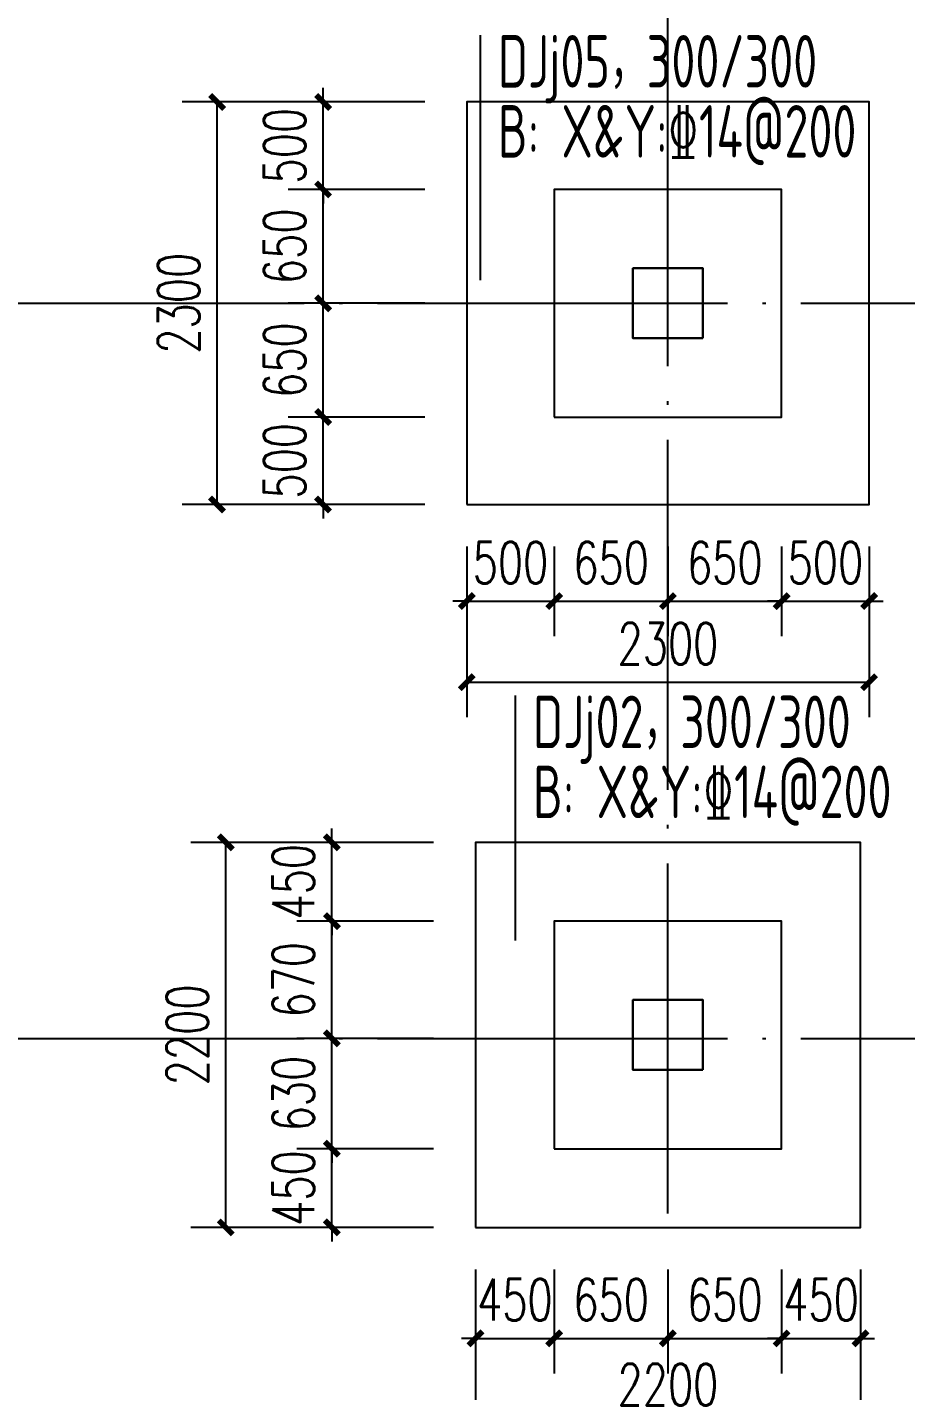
# Model space of a CAD drawing. Extents: x 1051052 to 1482120, y -981644 to -673261.
# Drawn here: x 1105562 to 1110583, y -862699 to -854909 of the extents above; entities that cross this region are included whole.
import ezdxf
from ezdxf.enums import TextEntityAlignment as Align

# ---------------------------------------------------------------- set-up
doc = ezdxf.new("R2010")
doc.units = 0
doc.header["$LTSCALE"] = 1000
doc.header["$MEASUREMENT"] = 0
doc.linetypes.add('DOTE', pattern=[2.42, 2, -0.2, 0.02, -0.2])
for name, color, linetype, lineweight in [('BASE-DJ', 2, 'Continuous', 25), ('BASE-DJ-BH', 7, 'Continuous', 25), ('BASE-JZ', 7, 'Continuous', 25), ('COLU', 2, 'Continuous', 30)]:
    doc.layers.add(name, color=color, linetype=linetype, lineweight=lineweight)
doc.layers.add('DOTE', color=1, linetype='DOTE')
doc.layers.add('PUB_DIM', color=3, linetype='Continuous')
doc.styles.add('_TCH_DIM_T3', font='SIMPLEX', dxfattribs={"width": 0.705882, "bigfont": 'GBCBIG'})
doc.styles.add('FromPkpm', font='Pkpmeng', dxfattribs={"width": 0.7, "bigfont": 'hztxt'})
doc.dimstyles.new('_TCH_ARCH&&80', dxfattribs={"dimtxt": 238, "dimasz": 80, "dimexe": 200, "dimexo": 240, "dimgap": 101, "dimtad": 1, "dimdec": 0, "dimzin": 0, "dimdsep": 46, "dimtxsty": '_TCH_DIM_T3', "dimblk": 'ARCHTICK', "dimcen": 0.09, "dimclrt": 7, "dimazin": 2, "dimtfac": 1, "dimtdec": 0, "dimtix": 1, "dimtmove": 2, "dimatfit": 3, "dimfxl": 0, "dimtolj": 1, "dimtzin": 0, "dimarcsym": 0})

# ---------------------------------------------------------------- blocks, each defined once
blk = doc.blocks.new('_ArchTick')
at = {"color": 0, "linetype": 'ByBlock', "const_width": 0.4}
blk.add_lwpolyline([(-0.5, -0.5), (0.5, 0.5)], dxfattribs=at)
blk = doc.blocks.new('*D1212')
at = {"layer": 'Defpoints', "color": 0, "transparency": 16777216}
for p in [(1108073.7, -857636.1), (1110373.7, -857636.1), (1110373.7, -858651.1)]:
    blk.add_point(p, dxfattribs=at)
at = {"layer": 'PUB_DIM', "color": 0, "lineweight": -2, "transparency": 16777216}
for p, q in [((1108073.7, -857876.1), (1108073.7, -858851.1)), ((1110373.7, -857876.1), (1110373.7, -858851.1)), ((1108073.7, -858651.1), (1110373.7, -858651.1))]:
    blk.add_line(p, q, dxfattribs=at)
at = {"layer": 'PUB_DIM', "color": 0, "lineweight": -2, "transparency": 16777216, "xscale": 80, "yscale": 80, "zscale": 80, "rotation": 180}
blk.add_blockref('_ArchTick', (1108073.7, -858651.1), dxfattribs=at)
at = {"layer": 'PUB_DIM', "color": 0, "lineweight": -2, "transparency": 16777216, "xscale": 80, "yscale": 80, "zscale": 80}
blk.add_blockref('_ArchTick', (1110373.7, -858651.1), dxfattribs=at)
at = {"layer": 'PUB_DIM', "color": 7, "transparency": 16777216, "insert": (1109223.7, -858431.1), "char_height": 238, "attachment_point": 5, "style": '_TCH_DIM_T3'}
blk.add_mtext('\\A1;2300', dxfattribs=at)
blk = doc.blocks.new('*D1213')
at = {"layer": 'Defpoints', "color": 0, "transparency": 16777216}
for p in [(1108073.7, -857636.1), (1108573.7, -857636.1), (1108573.7, -858187.6)]:
    blk.add_point(p, dxfattribs=at)
at = {"layer": 'PUB_DIM', "color": 0, "lineweight": -2, "transparency": 16777216}
for p, q in [((1108073.7, -857876.1), (1108073.7, -858387.6)), ((1108573.7, -857876.1), (1108573.7, -858387.6)), ((1108073.7, -858187.6), (1107993.7, -858187.6)), ((1108073.7, -858187.6), (1108573.7, -858187.6)), ((1108573.7, -858187.6), (1108653.7, -858187.6))]:
    blk.add_line(p, q, dxfattribs=at)
at = {"layer": 'PUB_DIM', "color": 0, "lineweight": -2, "transparency": 16777216, "xscale": 80, "yscale": 80, "zscale": 80}
blk.add_blockref('_ArchTick', (1108073.7, -858187.6), dxfattribs=at)
at = {"layer": 'PUB_DIM', "color": 0, "lineweight": -2, "transparency": 16777216, "xscale": 80, "yscale": 80, "zscale": 80, "rotation": 180}
blk.add_blockref('_ArchTick', (1108573.7, -858187.6), dxfattribs=at)
at = {"layer": 'PUB_DIM', "color": 7, "transparency": 16777216, "insert": (1108323.7, -857967.6), "char_height": 238, "attachment_point": 5, "style": '_TCH_DIM_T3'}
blk.add_mtext('\\A1;500', dxfattribs=at)
blk = doc.blocks.new('*D1214')
at = {"layer": 'Defpoints', "color": 0, "transparency": 16777216}
for p in [(1108573.7, -857636.1), (1109223.7, -857636.1), (1109223.7, -858187.6)]:
    blk.add_point(p, dxfattribs=at)
at = {"layer": 'PUB_DIM', "color": 0, "lineweight": -2, "transparency": 16777216}
for p, q in [((1108573.7, -857876.1), (1108573.7, -858387.6)), ((1109223.7, -857876.1), (1109223.7, -858387.6)), ((1108573.7, -858187.6), (1109223.7, -858187.6))]:
    blk.add_line(p, q, dxfattribs=at)
at = {"layer": 'PUB_DIM', "color": 0, "lineweight": -2, "transparency": 16777216, "xscale": 80, "yscale": 80, "zscale": 80, "rotation": 180}
blk.add_blockref('_ArchTick', (1108573.7, -858187.6), dxfattribs=at)
at = {"layer": 'PUB_DIM', "color": 0, "lineweight": -2, "transparency": 16777216, "xscale": 80, "yscale": 80, "zscale": 80}
blk.add_blockref('_ArchTick', (1109223.7, -858187.6), dxfattribs=at)
at = {"layer": 'PUB_DIM', "color": 7, "transparency": 16777216, "insert": (1108898.7, -857967.6), "char_height": 238, "attachment_point": 5, "style": '_TCH_DIM_T3'}
blk.add_mtext('\\A1;650', dxfattribs=at)
blk = doc.blocks.new('*D1215')
at = {"layer": 'Defpoints', "color": 0, "transparency": 16777216}
for p in [(1109223.7, -857636.1), (1109873.7, -857636.1), (1109873.7, -858187.6)]:
    blk.add_point(p, dxfattribs=at)
at = {"layer": 'PUB_DIM', "color": 0, "lineweight": -2, "transparency": 16777216}
for p, q in [((1109223.7, -857876.1), (1109223.7, -858387.6)), ((1109873.7, -857876.1), (1109873.7, -858387.6)), ((1109223.7, -858187.6), (1109873.7, -858187.6))]:
    blk.add_line(p, q, dxfattribs=at)
at = {"layer": 'PUB_DIM', "color": 0, "lineweight": -2, "transparency": 16777216, "xscale": 80, "yscale": 80, "zscale": 80, "rotation": 180}
blk.add_blockref('_ArchTick', (1109223.7, -858187.6), dxfattribs=at)
at = {"layer": 'PUB_DIM', "color": 0, "lineweight": -2, "transparency": 16777216, "xscale": 80, "yscale": 80, "zscale": 80}
blk.add_blockref('_ArchTick', (1109873.7, -858187.6), dxfattribs=at)
at = {"layer": 'PUB_DIM', "color": 7, "transparency": 16777216, "insert": (1109548.7, -857967.6), "char_height": 238, "attachment_point": 5, "style": '_TCH_DIM_T3'}
blk.add_mtext('\\A1;650', dxfattribs=at)
blk = doc.blocks.new('*D1216')
at = {"layer": 'Defpoints', "color": 0, "transparency": 16777216}
for p in [(1109873.7, -857636.1), (1110373.7, -857636.1), (1110373.7, -858187.6)]:
    blk.add_point(p, dxfattribs=at)
at = {"layer": 'PUB_DIM', "color": 0, "lineweight": -2, "transparency": 16777216}
for p, q in [((1109873.7, -857876.1), (1109873.7, -858387.6)), ((1110373.7, -857876.1), (1110373.7, -858387.6)), ((1109873.7, -858187.6), (1109793.7, -858187.6)), ((1109873.7, -858187.6), (1110373.7, -858187.6)), ((1110373.7, -858187.6), (1110453.7, -858187.6))]:
    blk.add_line(p, q, dxfattribs=at)
at = {"layer": 'PUB_DIM', "color": 0, "lineweight": -2, "transparency": 16777216, "xscale": 80, "yscale": 80, "zscale": 80}
blk.add_blockref('_ArchTick', (1109873.7, -858187.6), dxfattribs=at)
at = {"layer": 'PUB_DIM', "color": 0, "lineweight": -2, "transparency": 16777216, "xscale": 80, "yscale": 80, "zscale": 80, "rotation": 180}
blk.add_blockref('_ArchTick', (1110373.7, -858187.6), dxfattribs=at)
at = {"layer": 'PUB_DIM', "color": 7, "transparency": 16777216, "insert": (1110123.7, -857967.6), "char_height": 238, "attachment_point": 5, "style": '_TCH_DIM_T3'}
blk.add_mtext('\\A1;500', dxfattribs=at)
blk = doc.blocks.new('*D1227')
at = {"layer": 'Defpoints', "color": 0, "transparency": 16777216}
for p in [(1108123.7, -861766.1), (1110323.7, -861766.1), (1110323.7, -862883.7)]:
    blk.add_point(p, dxfattribs=at)
at = {"layer": 'PUB_DIM', "color": 0, "lineweight": -2, "transparency": 16777216}
for p, q in [((1108123.7, -862006.1), (1108123.7, -863083.7)), ((1110323.7, -862006.1), (1110323.7, -863083.7)), ((1108123.7, -862883.7), (1110323.7, -862883.7))]:
    blk.add_line(p, q, dxfattribs=at)
at = {"layer": 'PUB_DIM', "color": 0, "lineweight": -2, "transparency": 16777216, "xscale": 80, "yscale": 80, "zscale": 80, "rotation": 180}
blk.add_blockref('_ArchTick', (1108123.7, -862883.7), dxfattribs=at)
at = {"layer": 'PUB_DIM', "color": 0, "lineweight": -2, "transparency": 16777216, "xscale": 80, "yscale": 80, "zscale": 80}
blk.add_blockref('_ArchTick', (1110323.7, -862883.7), dxfattribs=at)
at = {"layer": 'PUB_DIM', "color": 7, "transparency": 16777216, "insert": (1109223.7, -862663.7), "char_height": 238, "attachment_point": 5, "style": '_TCH_DIM_T3'}
blk.add_mtext('\\A1;2200', dxfattribs=at)
blk = doc.blocks.new('*D1228')
at = {"layer": 'Defpoints', "color": 0, "transparency": 16777216}
for p in [(1108123.7, -861766.1), (1108573.7, -861766.1), (1108573.7, -862399.5)]:
    blk.add_point(p, dxfattribs=at)
at = {"layer": 'PUB_DIM', "color": 0, "lineweight": -2, "transparency": 16777216}
for p, q in [((1108123.7, -862006.1), (1108123.7, -862599.5)), ((1108573.7, -862006.1), (1108573.7, -862599.5)), ((1108123.7, -862399.5), (1108043.7, -862399.5)), ((1108123.7, -862399.5), (1108573.7, -862399.5)), ((1108573.7, -862399.5), (1108653.7, -862399.5))]:
    blk.add_line(p, q, dxfattribs=at)
at = {"layer": 'PUB_DIM', "color": 0, "lineweight": -2, "transparency": 16777216, "xscale": 80, "yscale": 80, "zscale": 80}
blk.add_blockref('_ArchTick', (1108123.7, -862399.5), dxfattribs=at)
at = {"layer": 'PUB_DIM', "color": 0, "lineweight": -2, "transparency": 16777216, "xscale": 80, "yscale": 80, "zscale": 80, "rotation": 180}
blk.add_blockref('_ArchTick', (1108573.7, -862399.5), dxfattribs=at)
at = {"layer": 'PUB_DIM', "color": 7, "transparency": 16777216, "insert": (1108348.7, -862179.5), "char_height": 238, "attachment_point": 5, "style": '_TCH_DIM_T3'}
blk.add_mtext('\\A1;450', dxfattribs=at)
blk = doc.blocks.new('*D1229')
at = {"layer": 'Defpoints', "color": 0, "transparency": 16777216}
for p in [(1108573.7, -861766.1), (1109223.7, -861766.1), (1109223.7, -862399.5)]:
    blk.add_point(p, dxfattribs=at)
at = {"layer": 'PUB_DIM', "color": 0, "lineweight": -2, "transparency": 16777216}
for p, q in [((1108573.7, -862006.1), (1108573.7, -862599.5)), ((1109223.7, -862006.1), (1109223.7, -862599.5)), ((1108573.7, -862399.5), (1109223.7, -862399.5))]:
    blk.add_line(p, q, dxfattribs=at)
at = {"layer": 'PUB_DIM', "color": 0, "lineweight": -2, "transparency": 16777216, "xscale": 80, "yscale": 80, "zscale": 80, "rotation": 180}
blk.add_blockref('_ArchTick', (1108573.7, -862399.5), dxfattribs=at)
at = {"layer": 'PUB_DIM', "color": 0, "lineweight": -2, "transparency": 16777216, "xscale": 80, "yscale": 80, "zscale": 80}
blk.add_blockref('_ArchTick', (1109223.7, -862399.5), dxfattribs=at)
at = {"layer": 'PUB_DIM', "color": 7, "transparency": 16777216, "insert": (1108898.7, -862179.5), "char_height": 238, "attachment_point": 5, "style": '_TCH_DIM_T3'}
blk.add_mtext('\\A1;650', dxfattribs=at)
blk = doc.blocks.new('*D1230')
at = {"layer": 'Defpoints', "color": 0, "transparency": 16777216}
for p in [(1109223.7, -861766.1), (1109873.7, -861766.1), (1109873.7, -862399.5)]:
    blk.add_point(p, dxfattribs=at)
at = {"layer": 'PUB_DIM', "color": 0, "lineweight": -2, "transparency": 16777216}
for p, q in [((1109223.7, -862006.1), (1109223.7, -862599.5)), ((1109873.7, -862006.1), (1109873.7, -862599.5)), ((1109223.7, -862399.5), (1109873.7, -862399.5))]:
    blk.add_line(p, q, dxfattribs=at)
at = {"layer": 'PUB_DIM', "color": 0, "lineweight": -2, "transparency": 16777216, "xscale": 80, "yscale": 80, "zscale": 80, "rotation": 180}
blk.add_blockref('_ArchTick', (1109223.7, -862399.5), dxfattribs=at)
at = {"layer": 'PUB_DIM', "color": 0, "lineweight": -2, "transparency": 16777216, "xscale": 80, "yscale": 80, "zscale": 80}
blk.add_blockref('_ArchTick', (1109873.7, -862399.5), dxfattribs=at)
at = {"layer": 'PUB_DIM', "color": 7, "transparency": 16777216, "insert": (1109548.7, -862179.5), "char_height": 238, "attachment_point": 5, "style": '_TCH_DIM_T3'}
blk.add_mtext('\\A1;650', dxfattribs=at)
blk = doc.blocks.new('*D1231')
at = {"layer": 'Defpoints', "color": 0, "transparency": 16777216}
for p in [(1109873.7, -861766.1), (1110323.7, -861766.1), (1110323.7, -862399.5)]:
    blk.add_point(p, dxfattribs=at)
at = {"layer": 'PUB_DIM', "color": 0, "lineweight": -2, "transparency": 16777216}
for p, q in [((1109873.7, -862006.1), (1109873.7, -862599.5)), ((1110323.7, -862006.1), (1110323.7, -862599.5)), ((1109873.7, -862399.5), (1109793.7, -862399.5)), ((1109873.7, -862399.5), (1110323.7, -862399.5)), ((1110323.7, -862399.5), (1110403.7, -862399.5))]:
    blk.add_line(p, q, dxfattribs=at)
at = {"layer": 'PUB_DIM', "color": 0, "lineweight": -2, "transparency": 16777216, "xscale": 80, "yscale": 80, "zscale": 80}
blk.add_blockref('_ArchTick', (1109873.7, -862399.5), dxfattribs=at)
at = {"layer": 'PUB_DIM', "color": 0, "lineweight": -2, "transparency": 16777216, "xscale": 80, "yscale": 80, "zscale": 80, "rotation": 180}
blk.add_blockref('_ArchTick', (1110323.7, -862399.5), dxfattribs=at)
at = {"layer": 'PUB_DIM', "color": 7, "transparency": 16777216, "insert": (1110098.7, -862179.5), "char_height": 238, "attachment_point": 5, "style": '_TCH_DIM_T3'}
blk.add_mtext('\\A1;450', dxfattribs=at)
blk = doc.blocks.new('*D1237')
at = {"layer": 'Defpoints', "color": 0, "transparency": 16777216}
for p in [(1106646.5, -855336.1), (1108073.7, -855336.1), (1108073.7, -857636.1)]:
    blk.add_point(p, dxfattribs=at)
at = {"layer": 'PUB_DIM', "color": 0, "lineweight": -2, "transparency": 16777216}
for p, q in [((1107833.7, -855336.1), (1106446.5, -855336.1)), ((1106646.5, -857636.1), (1106646.5, -855336.1)), ((1107833.7, -857636.1), (1106446.5, -857636.1))]:
    blk.add_line(p, q, dxfattribs=at)
at = {"layer": 'PUB_DIM', "color": 0, "lineweight": -2, "transparency": 16777216, "xscale": 80, "yscale": 80, "zscale": 80}
for p, rotation in [((1106646.5, -855336.1), 90), ((1106646.5, -857636.1), 270)]:
    blk.add_blockref('_ArchTick', p, dxfattribs=dict(at, rotation=rotation))
at = {"layer": 'PUB_DIM', "color": 7, "transparency": 16777216, "insert": (1106426.5, -856486.1), "char_height": 238, "attachment_point": 5, "rotation": 90, "style": '_TCH_DIM_T3'}
blk.add_mtext('\\A1;2300', dxfattribs=at)
blk = doc.blocks.new('*D1238')
at = {"layer": 'Defpoints', "color": 0, "transparency": 16777216}
for p in [(1107302.7, -859566.1), (1108123.7, -859566.1), (1108123.7, -860016.1)]:
    blk.add_point(p, dxfattribs=at)
at = {"layer": 'PUB_DIM', "color": 0, "lineweight": -2, "transparency": 16777216}
for p, q in [((1107302.7, -859566.1), (1107302.7, -859486.1)), ((1107883.7, -859566.1), (1107102.7, -859566.1)), ((1107302.7, -860016.1), (1107302.7, -859566.1)), ((1107883.7, -860016.1), (1107102.7, -860016.1)), ((1107302.7, -860016.1), (1107302.7, -860096.1))]:
    blk.add_line(p, q, dxfattribs=at)
at = {"layer": 'PUB_DIM', "color": 0, "lineweight": -2, "transparency": 16777216, "xscale": 80, "yscale": 80, "zscale": 80}
for p, rotation in [((1107302.7, -859566.1), 270), ((1107302.7, -860016.1), 90)]:
    blk.add_blockref('_ArchTick', p, dxfattribs=dict(at, rotation=rotation))
at = {"layer": 'PUB_DIM', "color": 7, "transparency": 16777216, "insert": (1107082.7, -859791.1), "char_height": 238, "attachment_point": 5, "rotation": 90, "style": '_TCH_DIM_T3'}
blk.add_mtext('\\A1;450', dxfattribs=at)
blk = doc.blocks.new('*D1239')
at = {"layer": 'Defpoints', "color": 0, "transparency": 16777216}
for p in [(1107302.7, -860016.1), (1108123.7, -860016.1), (1108123.7, -860686.1)]:
    blk.add_point(p, dxfattribs=at)
at = {"layer": 'PUB_DIM', "color": 0, "lineweight": -2, "transparency": 16777216}
for p, q in [((1107883.7, -860016.1), (1107102.7, -860016.1)), ((1107302.7, -860686.1), (1107302.7, -860016.1)), ((1107883.7, -860686.1), (1107102.7, -860686.1))]:
    blk.add_line(p, q, dxfattribs=at)
at = {"layer": 'PUB_DIM', "color": 0, "lineweight": -2, "transparency": 16777216, "xscale": 80, "yscale": 80, "zscale": 80}
for p, rotation in [((1107302.7, -860016.1), 90), ((1107302.7, -860686.1), 270)]:
    blk.add_blockref('_ArchTick', p, dxfattribs=dict(at, rotation=rotation))
at = {"layer": 'PUB_DIM', "color": 7, "transparency": 16777216, "insert": (1107082.7, -860351.1), "char_height": 238, "attachment_point": 5, "rotation": 90, "style": '_TCH_DIM_T3'}
blk.add_mtext('\\A1;670', dxfattribs=at)
blk = doc.blocks.new('*D1240')
at = {"layer": 'Defpoints', "color": 0, "transparency": 16777216}
for p in [(1107302.7, -860686.1), (1108123.7, -860686.1), (1108123.7, -861316.1)]:
    blk.add_point(p, dxfattribs=at)
at = {"layer": 'PUB_DIM', "color": 0, "lineweight": -2, "transparency": 16777216}
for p, q in [((1107302.7, -860686.1), (1107302.7, -860606.1)), ((1107883.7, -860686.1), (1107102.7, -860686.1)), ((1107302.7, -861316.1), (1107302.7, -860686.1)), ((1107883.7, -861316.1), (1107102.7, -861316.1)), ((1107302.7, -861316.1), (1107302.7, -861396.1))]:
    blk.add_line(p, q, dxfattribs=at)
at = {"layer": 'PUB_DIM', "color": 0, "lineweight": -2, "transparency": 16777216, "xscale": 80, "yscale": 80, "zscale": 80}
for p, rotation in [((1107302.7, -860686.1), 270), ((1107302.7, -861316.1), 90)]:
    blk.add_blockref('_ArchTick', p, dxfattribs=dict(at, rotation=rotation))
at = {"layer": 'PUB_DIM', "color": 7, "transparency": 16777216, "insert": (1107082.7, -861001.1), "char_height": 238, "attachment_point": 5, "rotation": 90, "style": '_TCH_DIM_T3'}
blk.add_mtext('\\A1;630', dxfattribs=at)
blk = doc.blocks.new('*D1241')
at = {"layer": 'Defpoints', "color": 0, "transparency": 16777216}
for p in [(1107302.7, -861316.1), (1108123.7, -861316.1), (1108123.7, -861766.1)]:
    blk.add_point(p, dxfattribs=at)
at = {"layer": 'PUB_DIM', "color": 0, "lineweight": -2, "transparency": 16777216}
for p, q in [((1107302.7, -861316.1), (1107302.7, -861236.1)), ((1107883.7, -861316.1), (1107102.7, -861316.1)), ((1107302.7, -861766.1), (1107302.7, -861316.1)), ((1107883.7, -861766.1), (1107102.7, -861766.1)), ((1107302.7, -861766.1), (1107302.7, -861846.1))]:
    blk.add_line(p, q, dxfattribs=at)
at = {"layer": 'PUB_DIM', "color": 0, "lineweight": -2, "transparency": 16777216, "xscale": 80, "yscale": 80, "zscale": 80}
for p, rotation in [((1107302.7, -861316.1), 270), ((1107302.7, -861766.1), 90)]:
    blk.add_blockref('_ArchTick', p, dxfattribs=dict(at, rotation=rotation))
at = {"layer": 'PUB_DIM', "color": 7, "transparency": 16777216, "insert": (1107082.7, -861541.1), "char_height": 238, "attachment_point": 5, "rotation": 90, "style": '_TCH_DIM_T3'}
blk.add_mtext('\\A1;450', dxfattribs=at)
blk = doc.blocks.new('*D1243')
at = {"layer": 'Defpoints', "color": 0, "transparency": 16777216}
for p in [(1107252.7, -855336.1), (1108073.7, -855336.1), (1108073.7, -855836.1)]:
    blk.add_point(p, dxfattribs=at)
at = {"layer": 'PUB_DIM', "color": 0, "lineweight": -2, "transparency": 16777216}
for p, q in [((1107252.7, -855336.1), (1107252.7, -855256.1)), ((1107833.7, -855336.1), (1107052.7, -855336.1)), ((1107252.7, -855836.1), (1107252.7, -855336.1)), ((1107833.7, -855836.1), (1107052.7, -855836.1)), ((1107252.7, -855836.1), (1107252.7, -855916.1))]:
    blk.add_line(p, q, dxfattribs=at)
at = {"layer": 'PUB_DIM', "color": 0, "lineweight": -2, "transparency": 16777216, "xscale": 80, "yscale": 80, "zscale": 80}
for p, rotation in [((1107252.7, -855336.1), 270), ((1107252.7, -855836.1), 90)]:
    blk.add_blockref('_ArchTick', p, dxfattribs=dict(at, rotation=rotation))
at = {"layer": 'PUB_DIM', "color": 7, "transparency": 16777216, "insert": (1107032.7, -855586.1), "char_height": 238, "attachment_point": 5, "rotation": 90, "style": '_TCH_DIM_T3'}
blk.add_mtext('\\A1;500', dxfattribs=at)
blk = doc.blocks.new('*D1244')
at = {"layer": 'Defpoints', "color": 0, "transparency": 16777216}
for p in [(1107252.7, -855836.1), (1108073.7, -855836.1), (1108073.7, -856486.1)]:
    blk.add_point(p, dxfattribs=at)
at = {"layer": 'PUB_DIM', "color": 0, "lineweight": -2, "transparency": 16777216}
for p, q in [((1107833.7, -855836.1), (1107052.7, -855836.1)), ((1107252.7, -856486.1), (1107252.7, -855836.1)), ((1107833.7, -856486.1), (1107052.7, -856486.1))]:
    blk.add_line(p, q, dxfattribs=at)
at = {"layer": 'PUB_DIM', "color": 0, "lineweight": -2, "transparency": 16777216, "xscale": 80, "yscale": 80, "zscale": 80}
for p, rotation in [((1107252.7, -855836.1), 90), ((1107252.7, -856486.1), 270)]:
    blk.add_blockref('_ArchTick', p, dxfattribs=dict(at, rotation=rotation))
at = {"layer": 'PUB_DIM', "color": 7, "transparency": 16777216, "insert": (1107032.7, -856161.1), "char_height": 238, "attachment_point": 5, "rotation": 90, "style": '_TCH_DIM_T3'}
blk.add_mtext('\\A1;650', dxfattribs=at)
blk = doc.blocks.new('*D1245')
at = {"layer": 'Defpoints', "color": 0, "transparency": 16777216}
for p in [(1107252.7, -856486.1), (1108073.7, -856486.1), (1108073.7, -857136.1)]:
    blk.add_point(p, dxfattribs=at)
at = {"layer": 'PUB_DIM', "color": 0, "lineweight": -2, "transparency": 16777216}
for p, q in [((1107833.7, -856486.1), (1107052.7, -856486.1)), ((1107252.7, -857136.1), (1107252.7, -856486.1)), ((1107833.7, -857136.1), (1107052.7, -857136.1))]:
    blk.add_line(p, q, dxfattribs=at)
at = {"layer": 'PUB_DIM', "color": 0, "lineweight": -2, "transparency": 16777216, "xscale": 80, "yscale": 80, "zscale": 80}
for p, rotation in [((1107252.7, -856486.1), 90), ((1107252.7, -857136.1), 270)]:
    blk.add_blockref('_ArchTick', p, dxfattribs=dict(at, rotation=rotation))
at = {"layer": 'PUB_DIM', "color": 7, "transparency": 16777216, "insert": (1107032.7, -856811.1), "char_height": 238, "attachment_point": 5, "rotation": 90, "style": '_TCH_DIM_T3'}
blk.add_mtext('\\A1;650', dxfattribs=at)
blk = doc.blocks.new('*D1246')
at = {"layer": 'Defpoints', "color": 0, "transparency": 16777216}
for p in [(1107252.7, -857136.1), (1108073.7, -857136.1), (1108073.7, -857636.1)]:
    blk.add_point(p, dxfattribs=at)
at = {"layer": 'PUB_DIM', "color": 0, "lineweight": -2, "transparency": 16777216}
for p, q in [((1107252.7, -857136.1), (1107252.7, -857056.1)), ((1107833.7, -857136.1), (1107052.7, -857136.1)), ((1107252.7, -857636.1), (1107252.7, -857136.1)), ((1107833.7, -857636.1), (1107052.7, -857636.1)), ((1107252.7, -857636.1), (1107252.7, -857716.1))]:
    blk.add_line(p, q, dxfattribs=at)
at = {"layer": 'PUB_DIM', "color": 0, "lineweight": -2, "transparency": 16777216, "xscale": 80, "yscale": 80, "zscale": 80}
for p, rotation in [((1107252.7, -857136.1), 270), ((1107252.7, -857636.1), 90)]:
    blk.add_blockref('_ArchTick', p, dxfattribs=dict(at, rotation=rotation))
at = {"layer": 'PUB_DIM', "color": 7, "transparency": 16777216, "insert": (1107032.7, -857386.1), "char_height": 238, "attachment_point": 5, "rotation": 90, "style": '_TCH_DIM_T3'}
blk.add_mtext('\\A1;500', dxfattribs=at)
blk = doc.blocks.new('*D1247')
at = {"layer": 'Defpoints', "color": 0, "transparency": 16777216}
for p in [(1106696.5, -859566.1), (1108123.7, -859566.1), (1108123.7, -861766.1)]:
    blk.add_point(p, dxfattribs=at)
at = {"layer": 'PUB_DIM', "color": 0, "lineweight": -2, "transparency": 16777216}
for p, q in [((1107883.7, -859566.1), (1106496.5, -859566.1)), ((1106696.5, -861766.1), (1106696.5, -859566.1)), ((1107883.7, -861766.1), (1106496.5, -861766.1))]:
    blk.add_line(p, q, dxfattribs=at)
at = {"layer": 'PUB_DIM', "color": 0, "lineweight": -2, "transparency": 16777216, "xscale": 80, "yscale": 80, "zscale": 80}
for p, rotation in [((1106696.5, -859566.1), 90), ((1106696.5, -861766.1), 270)]:
    blk.add_blockref('_ArchTick', p, dxfattribs=dict(at, rotation=rotation))
at = {"layer": 'PUB_DIM', "color": 7, "transparency": 16777216, "insert": (1106476.5, -860666.1), "char_height": 238, "attachment_point": 5, "rotation": 90, "style": '_TCH_DIM_T3'}
blk.add_mtext('\\A1;2200', dxfattribs=at)

msp = doc.modelspace()

# ---------------------------------------------------------------- linework, layer by layer
at = {"layer": 'BASE-DJ', "linetype": 'Continuous'}
for points in [[(1108073.728, -857636.083), (1110373.728, -857636.083), (1110373.728, -855336.083), (1108073.728, -855336.083)], [(1108573.728, -857136.083), (1109873.728, -857136.083), (1109873.728, -855836.083), (1108573.728, -855836.083)], [(1108123.728, -861766.083), (1110323.728, -861766.083), (1110323.728, -859566.083), (1108123.728, -859566.083)], [(1108573.728, -861316.083), (1109873.728, -861316.083), (1109873.728, -860016.083), (1108573.728, -860016.083)]]:
    msp.add_lwpolyline(points, close=True, dxfattribs=at)
at = {"layer": 'BASE-JZ'}
for points in [[(1108151.365, -856353.792), (1108151.365, -854953.792)], [(1108352.293, -860127.535), (1108352.293, -858727.535)]]:
    msp.add_lwpolyline(points, dxfattribs=at)
at = {"layer": 'COLU', "linetype": 'Continuous'}
for points in [[(1109423.728, -856686.083), (1109423.728, -856286.083), (1109023.728, -856286.083), (1109023.728, -856686.083)], [(1109423.728, -860866.083), (1109423.728, -860466.083), (1109023.728, -860466.083), (1109023.728, -860866.083)]]:
    msp.add_lwpolyline(points, close=True, dxfattribs=at)
at = {"layer": 'DOTE'}
for p, q in [((1109223.728, -861686.083), (1109223.728, -853165.19)), ((1102723.728, -856486.083), (1113297.152, -856486.083)), ((1102723.728, -860686.083), (1113297.152, -860686.083))]:
    msp.add_line(p, q, dxfattribs=at)

# ---------------------------------------------------------------- texts
at = {"layer": 'BASE-DJ-BH', "style": 'FromPkpm', "width": 0.7}
for s, p in [('DJj05，300/300', (1108251.365, -854953.792)), ('DJj02，300/300', (1108452.293, -858727.535))]:
    msp.add_text(s, height=300, dxfattribs=at).set_placement(p, align=Align.TOP_LEFT)
at = {"layer": 'BASE-JZ', "style": 'FromPkpm', "width": 0.7}
for p in [(1108251.365, -855353.792), (1108452.293, -859127.535)]:
    msp.add_text('B: X&Y:%%13214@200', height=300, dxfattribs=at).set_placement(p, align=Align.TOP_LEFT)

# ---------------------------------------------------------------- dimensions: what is measured, and where the dimension line sits
at = {"layer": 'PUB_DIM'}
for p1, p2, distance, picture, middle in [((1108073.728, -855836.083), (1108073.728, -855336.083), 821.075, '*D1243', (1107032.653, -855586.083)), ((1108073.728, -857636.083), (1108073.728, -855336.083), 1427.238, '*D1237', (1106426.49, -856486.083)), ((1108073.728, -856486.083), (1108073.728, -855836.083), 821.075, '*D1244', (1107032.653, -856161.083)), ((1108073.728, -857136.083), (1108073.728, -856486.083), 821.075, '*D1245', (1107032.653, -856811.083)), ((1108073.728, -857636.083), (1108073.728, -857136.083), 821.075, '*D1246', (1107032.653, -857386.083)), ((1108073.728, -857636.083), (1108573.728, -857636.083), -551.522, '*D1213', (1108323.728, -857967.605)), ((1108073.728, -857636.083), (1110373.728, -857636.083), -1014.988, '*D1212', (1109223.728, -858431.07)), ((1108573.728, -857636.083), (1109223.728, -857636.083), -551.522, '*D1214', (1108898.728, -857967.605)), ((1109223.728, -857636.083), (1109873.728, -857636.083), -551.522, '*D1215', (1109548.728, -857967.605)), ((1109873.728, -857636.083), (1110373.728, -857636.083), -551.522, '*D1216', (1110123.728, -857967.605)), ((1108123.728, -861766.083), (1108123.728, -859566.083), 1427.238, '*D1247', (1106476.49, -860666.083)), ((1108123.728, -860016.083), (1108123.728, -859566.083), 821.075, '*D1238', (1107082.653, -859791.083)), ((1108123.728, -860686.083), (1108123.728, -860016.083), 821.075, '*D1239', (1107082.653, -860351.083)), ((1108123.728, -861316.083), (1108123.728, -860686.083), 821.075, '*D1240', (1107082.653, -861001.083)), ((1108123.728, -861766.083), (1108123.728, -861316.083), 821.075, '*D1241', (1107082.653, -861541.083)), ((1108123.728, -861766.083), (1108573.728, -861766.083), -633.467, '*D1228', (1108348.728, -862179.55)), ((1108123.728, -861766.083), (1110323.728, -861766.083), -1117.642, '*D1227', (1109223.728, -862663.725)), ((1108573.728, -861766.083), (1109223.728, -861766.083), -633.467, '*D1229', (1108898.728, -862179.55)), ((1109223.728, -861766.083), (1109873.728, -861766.083), -633.467, '*D1230', (1109548.728, -862179.55)), ((1109873.728, -861766.083), (1110323.728, -861766.083), -633.467, '*D1231', (1110098.728, -862179.55))]:
    dim = msp.add_aligned_dim(p1=p1, p2=p2, distance=distance, dimstyle='_TCH_ARCH&&80', dxfattribs=at)
    dim.commit()
    dim.dimension.update_dxf_attribs({"geometry": picture, "text_midpoint": middle})

doc.saveas('drawing.dxf')
